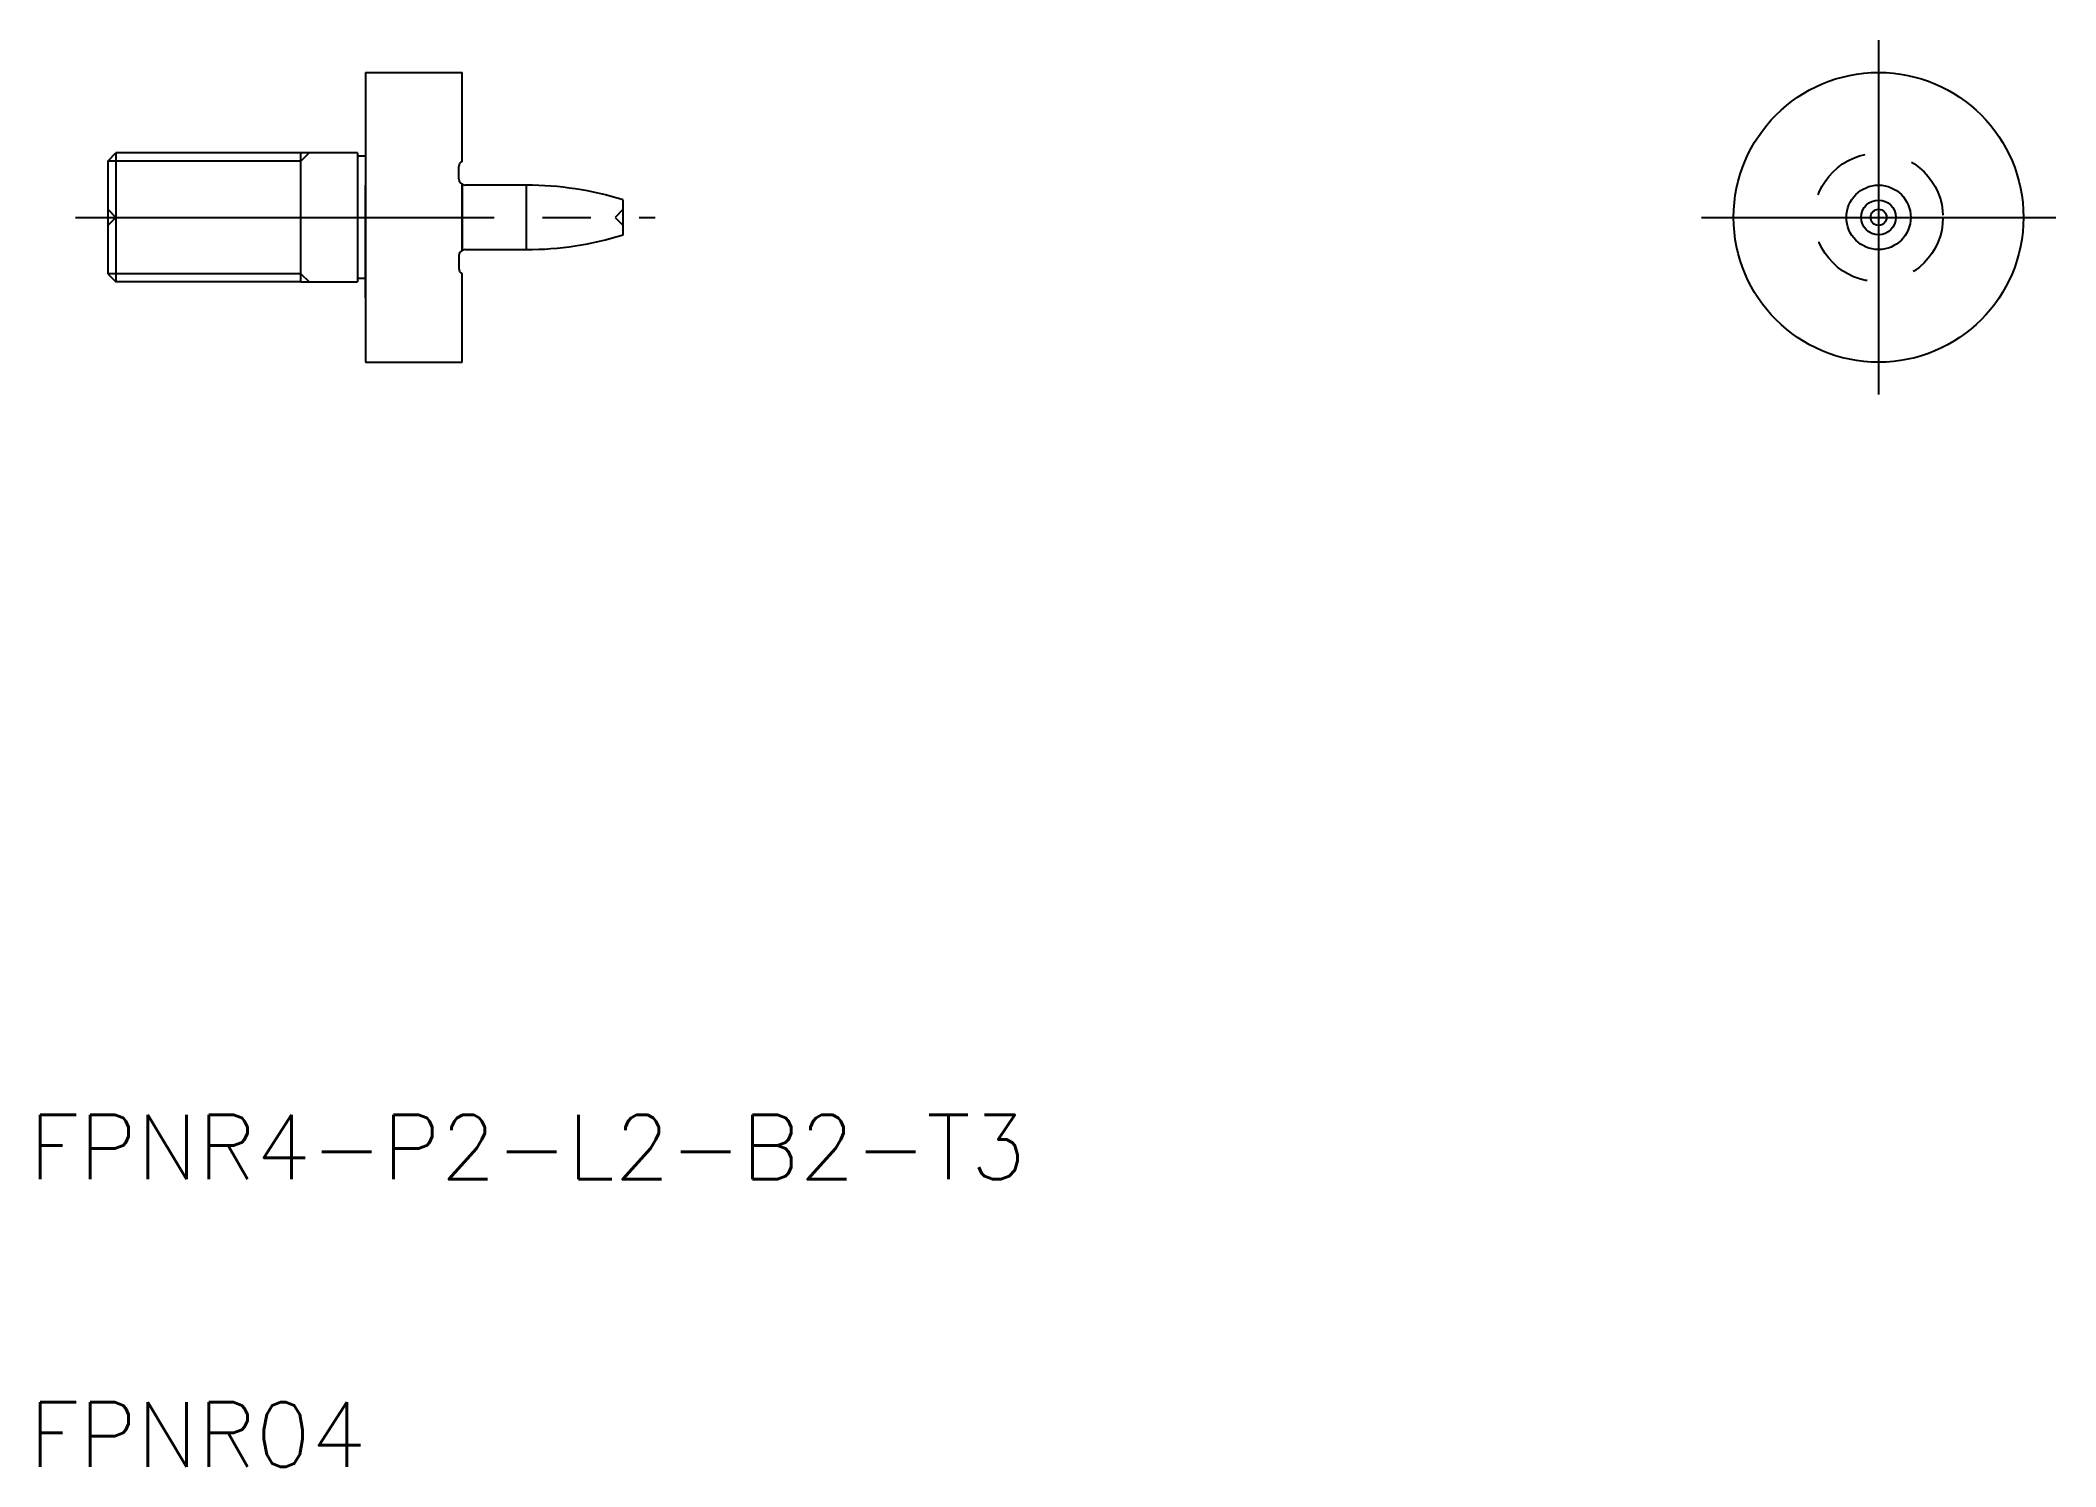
# Model space of a CAD drawing. Extents: x 66.7 to 129.2, y 133.6 to 177.9.
import ezdxf

# ---------------------------------------------------------------- set-up
doc = ezdxf.new("R2010")
doc.units = 0
doc.linetypes.add('CENTER', pattern=[17.5, 13, -1.5, 1.5, -1.5])
doc.linetypes.add('DASHED', pattern=[3.5, 2, -1.5])
doc.layers.get('0').update_dxf_attribs({"linetype": 'CONTINUOUS'})
doc.layers.add('CENTER', color=1, linetype='CENTER')
doc.styles.get("Standard").update_dxf_attribs({"font": 'txt.shx', "bigfont": '@extfont2.shx'})

msp = doc.modelspace()

# ---------------------------------------------------------------- linework, layer by layer
at = {"color": 7, "linetype": 'CONTINUOUS'}
for p, q in [((76.747, 176.885), (76.747, 167.885)), ((76.747, 176.885), (79.747, 176.885)), ((79.747, 174.135), (79.747, 176.885)), ((68.747, 174.135), (68.997, 174.385)), ((68.747, 174.135), (68.747, 170.635)), ((68.997, 174.385), (68.997, 170.385)), ((74.747, 174.385), (68.997, 174.385)), ((76.497, 174.385), (74.747, 174.385)), ((74.747, 170.385), (74.747, 174.385)), ((76.497, 174.385), (76.497, 170.385)), ((76.747, 174.285), (76.497, 174.285)), ((76.747, 169.885), (76.747, 173.385)), ((79.647, 173.585), (79.647, 173.961)), ((79.747, 173.411), (79.747, 171.385)), ((79.747, 171.358), (79.747, 173.411)), ((81.747, 173.385), (79.847, 173.385)), ((81.747, 171.385), (81.747, 173.385)), ((84.747, 171.845), (84.747, 172.924)), ((79.647, 171.185), (79.647, 170.808)), ((79.847, 171.385), (81.747, 171.385)), ((68.747, 170.635), (68.997, 170.385)), ((74.747, 170.385), (68.997, 170.385)), ((74.747, 170.385), (76.497, 170.385)), ((76.747, 170.485), (76.497, 170.485)), ((79.747, 167.885), (79.747, 170.635)), ((76.747, 167.885), (79.747, 167.885))]:
    msp.add_line(p, q, dxfattribs=at)
at = {"color": 3, "linetype": 'CONTINUOUS'}
for p, q in [((74.747, 174.135), (68.747, 174.135)), ((74.747, 174.135), (74.997, 174.385)), ((74.747, 170.635), (68.747, 170.635)), ((74.747, 170.635), (74.997, 170.385))]:
    msp.add_line(p, q, dxfattribs=at)
at = {"color": 3, "linetype": 'DASHED'}
for p, q in [((68.747, 172.635), (68.997, 172.385)), ((68.997, 172.385), (68.747, 172.135)), ((84.747, 172.635), (84.497, 172.385)), ((84.497, 172.385), (84.747, 172.135))]:
    msp.add_line(p, q, dxfattribs=at)
at = {"color": 7, "linetype": 'CONTINUOUS'}
for radius in [4.5, 1, 0.539, 0.25]:
    msp.add_circle((123.731, 172.385), radius, dxfattribs=at)
at = {"color": 3, "linetype": 'DASHED'}
msp.add_circle((123.731, 172.385), 2, dxfattribs=at)
at = {"color": 7, "linetype": 'CONTINUOUS'}
for centre, radius, start, end in [((79.847, 173.961), 0.2, 120, 180), ((79.847, 173.585), 0.2, 180, 270), ((81.747, 163.385), 10, 72.5424, 90), ((81.747, 181.385), 10, 270, 287.4576), ((79.847, 171.185), 0.2, 90, 180), ((79.847, 170.808), 0.2, 180, 240)]:
    msp.add_arc(centre, radius, start, end, dxfattribs=at)
at = {"layer": 'CENTER', "color": 1, "linetype": 'CENTER'}
for p, q in [((123.731, 177.885), (123.731, 166.885)), ((67.747, 172.385), (85.747, 172.385)), ((118.231, 172.385), (129.231, 172.385))]:
    msp.add_line(p, q, dxfattribs=at)

# ---------------------------------------------------------------- texts
at = {"color": 7, "linetype": 'CONTINUOUS'}
for s, p in [('FPNR4-P2-L2-B2-T3', (66.31, 142.507)), ('FPNR04', (66.31, 133.579))]:
    msp.add_text(s, height=2, dxfattribs=at).set_placement(p)

doc.saveas('drawing.dxf')
